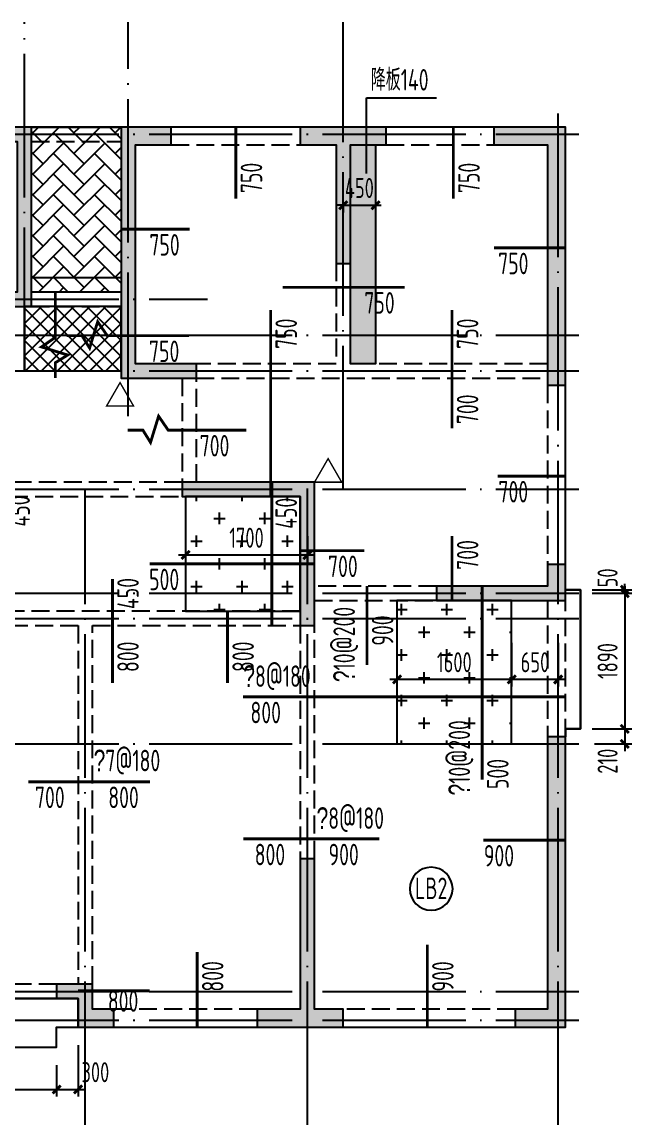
# Model space of a CAD drawing. Extents: x 154268 to 5133249, y -1832900 to 601179.
# Drawn here: x 306609 to 315120, y 551787 to 567163 of the extents above; entities that cross this region are included whole.
import ezdxf
from ezdxf.enums import TextEntityAlignment as Align

# ---------------------------------------------------------------- set-up
doc = ezdxf.new("R2010")
doc.units = 0
doc.header["$LTSCALE"] = 1000
doc.linetypes.add('DASH', pattern=[0.35, 0.25, -0.1])
doc.linetypes.add('DOTE', pattern=[2.42, 2, -0.2, 0.02, -0.2])
doc.layers.add('_TSZ_PLOT_MARK', color=1, linetype='Continuous', plot=False)
for name, color, linetype in [('A-ANNO-AXIS', 94, 'Continuous'), ('A-ANNO-DOTE', 15, 'DOTE'), ('DIM', 3, 'Continuous'), ('FLOOR_NUM', 7, 'Continuous'), ('HATCH', 254, 'Continuous'), ('S-BASE-SING-实线', 7, 'Continuous'), ('S-BEAM-实线', 4, 'Continuous'), ('S-FLOOR-UP-文字', 7, 'Continuous'), ('S-FLOOR-UP-标注', 3, 'Continuous'), ('S-FLOOR-UP-钢筋', 13, 'Continuous'), ('S-FLOOR-楼板', 52, 'Continuous'), ('S-WALL-砼墙', 60, 'Continuous'), ('WCOL', 7, 'Continuous'), ('卫生间边线', 2, 'Continuous')]:
    doc.layers.add(name, color=color, linetype=linetype)
doc.styles.add('TSSD_Dimension', font='tssdeng.shx', dxfattribs={"width": 0.7, "bigfont": 'Hztxt.shx'})
doc.styles.add('TSSD_Label', font='tssdeng.shx', dxfattribs={"width": 0.7, "bigfont": 'hztxt.shx'})
doc.styles.add('TSSD_Num', font='tssdeng.shx', dxfattribs={"width": 0.7, "bigfont": 'Hztxt.shx'})
doc.dimstyles.get("Standard").update_dxf_attribs({"dimtxt": 300, "dimasz": 100, "dimexe": 100, "dimexo": 250, "dimgap": 100, "dimtad": 1, "dimdec": 0, "dimzin": 0, "dimdsep": 46, "dimtxsty": 'TSSD_Dimension', "dimblk": 'ARCHTICK', "dimblk1": 'ARCHTICK', "dimblk2": 'ARCHTICK', "dimcen": 0, "dimdle": 100, "dimclrt": 7, "dimadec": 0, "dimazin": 0, "dimtfac": 1, "dimtdec": 0, "dimtix": 1, "dimtmove": 2, "dimatfit": 3, "dimfxl": 1, "dimtolj": 1, "dimtzin": 0, "dimarcsym": 0})
doc.dimstyles.new('TSSD_100_100$0', dxfattribs={"dimtxt": 280, "dimasz": 80, "dimexe": 100, "dimexo": 250, "dimgap": 100, "dimtad": 1, "dimdec": 0, "dimzin": 0, "dimdsep": 46, "dimtxsty": 'TSSD_Dimension', "dimblk": 'ARCHTICK', "dimcen": 0, "dimdle": 100, "dimclrd": 3, "dimclre": 3, "dimclrt": 7, "dimadec": 0, "dimazin": 0, "dimtfac": 1, "dimtdec": 0, "dimtix": 1, "dimtmove": 2, "dimatfit": 3, "dimldrblk": 'ARCHTICK', "dimfxl": 100, "dimtolj": 1, "dimtzin": 0, "dimarcsym": 0})
pattern_1 = [(0, (-4095395.14, 1870566.54), (317.5, 317.5), [158.75, -476.25]), (90, (-4095315.76, 1870487.16), (-317.5, 317.5), [158.75, -476.25])]

# ---------------------------------------------------------------- blocks, each defined once
blk = doc.blocks.new('T4zw1')
at = {"layer": 'A-ANNO-DOTE'}
for p, q in [((1593807, -2343687), (1593807, -2338823)), ((1595257, -2344316), (1595257, -2338823)), ((1598257, -2345337), (1598257, -2338823)), ((1601257, -2354199), (1601257, -2340013)), ((1554406, -2340387), (1601542, -2340387)), ((1554406, -2342687), (1596363, -2342687)), ((1554406, -2343187), (1601542, -2343187)), ((1554406, -2343687), (1601542, -2343687)), ((1554406, -2345337), (1601542, -2345337)), ((1594657, -2354199), (1594657, -2345337)), ((1597757, -2354199), (1597757, -2345337)), ((1554406, -2346787), (1601542, -2346787)), ((1554406, -2347137), (1601542, -2347137)), ((1554406, -2348887), (1601542, -2348887)), ((1554406, -2352337), (1601542, -2352337)), ((1554406, -2352737), (1601542, -2352737))]:
    blk.add_line(p, q, dxfattribs=at)
blk = doc.blocks.new('*D4844')
at = {"layer": 'Defpoints', "color": 0, "transparency": 16777216}
for p in [(43573, 1050), (43873, 1050), (43573, 150)]:
    blk.add_point(p, dxfattribs=at)
at = {"layer": 'S-FLOOR-UP-标注', "color": 3, "transparency": 16777216, "insert": (43790, 609), "char_height": 300, "attachment_point": 5, "rotation": 90, "style": 'TSSD_Dimension'}
blk.add_mtext('\\A1;900', dxfattribs=at)
blk = doc.blocks.new('_None')
blk = doc.blocks.new('*D4845')
at = {"layer": 'Defpoints', "color": 0, "transparency": 16777216}
for p in [(40361, 950), (40661, 950), (40361, 150)]:
    blk.add_point(p, dxfattribs=at)
at = {"layer": 'S-FLOOR-UP-标注', "color": 3, "transparency": 16777216, "insert": (40579, 609), "char_height": 300, "attachment_point": 5, "rotation": 90, "style": 'TSSD_Dimension'}
blk.add_mtext('\\A1;800', dxfattribs=at)
blk = doc.blocks.new('*D4896')
at = {"layer": 'Defpoints', "color": 0, "transparency": 16777216}
for p in [(44356, 2509), (45256, 2509), (44356, 2209)]:
    blk.add_point(p, dxfattribs=at)
at = {"layer": 'S-FLOOR-UP-标注', "color": 3, "transparency": 16777216, "insert": (44573, 2291), "char_height": 300, "attachment_point": 5, "style": 'TSSD_Dimension'}
blk.add_mtext('\\A1;900', dxfattribs=at)
blk = doc.blocks.new('*D4897')
at = {"layer": 'Defpoints', "color": 0, "transparency": 16777216}
for p in [(42006, 2526), (42906, 2526), (42906, 2226)]:
    blk.add_point(p, dxfattribs=at)
at = {"layer": 'S-FLOOR-UP-标注', "color": 3, "transparency": 16777216, "insert": (42406, 2308), "char_height": 300, "attachment_point": 5, "style": 'TSSD_Dimension'}
blk.add_mtext('\\A1;900', dxfattribs=at)
blk = doc.blocks.new('*D4898')
at = {"layer": 'Defpoints', "color": 0, "transparency": 16777216}
for p in [(41006, 2526), (41806, 2526), (41806, 2226)]:
    blk.add_point(p, dxfattribs=at)
at = {"layer": 'S-FLOOR-UP-标注', "color": 3, "transparency": 16777216, "insert": (41377, 2308), "char_height": 300, "attachment_point": 5, "style": 'TSSD_Dimension'}
blk.add_mtext('\\A1;800', dxfattribs=at)
blk = doc.blocks.new('*D4899')
at = {"layer": 'Defpoints', "color": 0, "transparency": 16777216}
for p in [(38006, 3322), (38706, 3322), (38006, 3022)]:
    blk.add_point(p, dxfattribs=at)
at = {"layer": 'S-FLOOR-UP-标注', "color": 3, "transparency": 16777216, "insert": (38305, 3105), "char_height": 300, "attachment_point": 5, "style": 'TSSD_Dimension'}
blk.add_mtext('\\A1;700', dxfattribs=at)
blk = doc.blocks.new('*D4900')
at = {"layer": 'Defpoints', "color": 0, "transparency": 16777216}
for p in [(38906, 3322), (39706, 3322), (38906, 3022)]:
    blk.add_point(p, dxfattribs=at)
at = {"layer": 'S-FLOOR-UP-标注', "color": 3, "transparency": 16777216, "insert": (39334, 3105), "char_height": 300, "attachment_point": 5, "style": 'TSSD_Dimension'}
blk.add_mtext('\\A1;800', dxfattribs=at)
blk = doc.blocks.new('*D4932')
at = {"layer": 'Defpoints', "color": 0, "transparency": 16777216}
for p in [(39179, 5500), (39179, 4700), (39479, 4700)]:
    blk.add_point(p, dxfattribs=at)
at = {"layer": 'S-FLOOR-UP-标注', "color": 3, "transparency": 16777216, "insert": (39397, 5065), "char_height": 300, "attachment_point": 5, "rotation": 90, "style": 'TSSD_Dimension'}
blk.add_mtext('\\A1;800', dxfattribs=at)
blk = doc.blocks.new('*D4933')
at = {"layer": 'Defpoints', "color": 0, "transparency": 16777216}
for p in [(43937, 12200), (43937, 11450), (44237, 11450)]:
    blk.add_point(p, dxfattribs=at)
at = {"layer": 'S-FLOOR-UP-标注', "color": 3, "transparency": 16777216, "insert": (44155, 11741), "char_height": 300, "attachment_point": 5, "rotation": 90, "style": 'TSSD_Dimension'}
blk.add_mtext('\\A1;750', dxfattribs=at)
blk = doc.blocks.new('*D4934')
at = {"layer": 'Defpoints', "color": 0, "transparency": 16777216}
for p in [(43918, 9900), (43918, 9150), (44218, 9150)]:
    blk.add_point(p, dxfattribs=at)
at = {"layer": 'S-FLOOR-UP-标注', "color": 3, "transparency": 16777216, "insert": (44135, 9569), "char_height": 300, "attachment_point": 5, "rotation": 90, "style": 'TSSD_Dimension'}
blk.add_mtext('\\A1;750', dxfattribs=at)
blk = doc.blocks.new('*D4935')
at = {"layer": 'Defpoints', "color": 0, "transparency": 16777216}
for p in [(43918, 8950), (43918, 8250), (44218, 8250)]:
    blk.add_point(p, dxfattribs=at)
at = {"layer": 'S-FLOOR-UP-标注', "color": 3, "transparency": 16777216, "insert": (44135, 8515), "char_height": 300, "attachment_point": 5, "rotation": 90, "style": 'TSSD_Dimension'}
blk.add_mtext('\\A1;700', dxfattribs=at)
blk = doc.blocks.new('*D4936')
at = {"layer": 'Defpoints', "color": 0, "transparency": 16777216}
for p in [(44556, 7583), (45256, 7583), (44556, 7283)]:
    blk.add_point(p, dxfattribs=at)
at = {"layer": 'S-FLOOR-UP-标注', "color": 3, "transparency": 16777216, "insert": (44773, 7366), "char_height": 300, "attachment_point": 5, "style": 'TSSD_Dimension'}
blk.add_mtext('\\A1;700', dxfattribs=at)
blk = doc.blocks.new('*D4937')
at = {"layer": 'Defpoints', "color": 0, "transparency": 16777216}
for p in [(44506, 10765), (45256, 10765), (44506, 10465)]:
    blk.add_point(p, dxfattribs=at)
at = {"layer": 'S-FLOOR-UP-标注', "color": 3, "transparency": 16777216, "insert": (44773, 10548), "char_height": 300, "attachment_point": 5, "style": 'TSSD_Dimension'}
blk.add_mtext('\\A1;750', dxfattribs=at)
blk = doc.blocks.new('*D4938')
at = {"layer": 'Defpoints', "color": 0, "transparency": 16777216}
for p in [(42506, 10216), (43256, 10216), (43256, 9916)]:
    blk.add_point(p, dxfattribs=at)
at = {"layer": 'S-FLOOR-UP-标注', "color": 3, "transparency": 16777216, "insert": (42906, 9999), "char_height": 300, "attachment_point": 5, "style": 'TSSD_Dimension'}
blk.add_mtext('\\A1;750', dxfattribs=at)
blk = doc.blocks.new('*D4939')
at = {"layer": 'Defpoints', "color": 0, "transparency": 16777216}
for p in [(40901, 12200), (40901, 11450), (41201, 11450)]:
    blk.add_point(p, dxfattribs=at)
at = {"layer": 'S-FLOOR-UP-标注', "color": 3, "transparency": 16777216, "insert": (41119, 11741), "char_height": 300, "attachment_point": 5, "rotation": 90, "style": 'TSSD_Dimension'}
blk.add_mtext('\\A1;750', dxfattribs=at)
blk = doc.blocks.new('*D4940')
at = {"layer": 'Defpoints', "color": 0, "transparency": 16777216}
for p in [(41386, 9900), (41386, 9150), (41686, 9150)]:
    blk.add_point(p, dxfattribs=at)
at = {"layer": 'S-FLOOR-UP-标注', "color": 3, "transparency": 16777216, "insert": (41604, 9569), "char_height": 300, "attachment_point": 5, "rotation": 90, "style": 'TSSD_Dimension'}
blk.add_mtext('\\A1;750', dxfattribs=at)
blk = doc.blocks.new('*D4941')
at = {"layer": 'Defpoints', "color": 0, "transparency": 16777216}
for p in [(41386, 7300), (41386, 6850), (41686, 6850)]:
    blk.add_point(p, dxfattribs=at)
at = {"layer": 'S-FLOOR-UP-标注', "color": 3, "transparency": 16777216, "insert": (41604, 7065), "char_height": 300, "attachment_point": 5, "rotation": 90, "style": 'TSSD_Dimension'}
blk.add_mtext('\\A1;450', dxfattribs=at)
blk = doc.blocks.new('*D4946')
at = {"layer": 'Defpoints', "color": 0, "transparency": 16777216}
for p in [(37659, 7300), (37659, 6850), (37959, 6850)]:
    blk.add_point(p, dxfattribs=at)
at = {"layer": 'S-FLOOR-UP-标注', "color": 3, "transparency": 16777216, "insert": (37877, 7097), "char_height": 300, "attachment_point": 5, "rotation": 90, "style": 'TSSD_Dimension'}
blk.add_mtext('\\A1;450', dxfattribs=at)
blk = doc.blocks.new('*D4948')
at = {"layer": 'Defpoints', "color": 0, "transparency": 16777216}
for p in [(40350, 8225), (41050, 8225), (41050, 7925)]:
    blk.add_point(p, dxfattribs=at)
at = {"layer": 'S-FLOOR-UP-标注', "color": 3, "transparency": 16777216, "insert": (40604, 8007), "char_height": 300, "attachment_point": 5, "style": 'TSSD_Dimension'}
blk.add_mtext('\\A1;700', dxfattribs=at)
blk = doc.blocks.new('*D4950')
at = {"layer": 'Defpoints', "color": 0, "transparency": 16777216}
for p in [(39506, 11026), (40256, 11026), (40256, 10726)]:
    blk.add_point(p, dxfattribs=at)
at = {"layer": 'S-FLOOR-UP-标注', "color": 3, "transparency": 16777216, "insert": (39906, 10808), "char_height": 300, "attachment_point": 5, "style": 'TSSD_Dimension'}
blk.add_mtext('\\A1;750', dxfattribs=at)
blk = doc.blocks.new('*D4954')
at = {"layer": 'Defpoints', "color": 0, "transparency": 16777216}
for p in [(41994, 6544), (42694, 6544), (42694, 6244)]:
    blk.add_point(p, dxfattribs=at)
at = {"layer": 'S-FLOOR-UP-标注', "color": 3, "transparency": 16777216, "insert": (42395, 6326), "char_height": 300, "attachment_point": 5, "style": 'TSSD_Dimension'}
blk.add_mtext('\\A1;700', dxfattribs=at)
blk = doc.blocks.new('*D4956')
at = {"layer": 'Defpoints', "color": 0, "transparency": 16777216}
for p in [(39500, 9542), (40250, 9542), (40250, 9242)]:
    blk.add_point(p, dxfattribs=at)
at = {"layer": 'S-FLOOR-UP-标注', "color": 3, "transparency": 16777216, "insert": (39901, 9324), "char_height": 300, "attachment_point": 5, "style": 'TSSD_Dimension'}
blk.add_mtext('\\A1;750', dxfattribs=at)
blk = doc.blocks.new('ts_boardnum_c600x300')
at = {"color": 0, "linetype": 'ByBlock', "lineweight": -2}
blk.add_circle((0, 0), 300, dxfattribs=at)
at = {"color": 0, "linetype": 'ByBlock', "lineweight": -2, "style": 'TSSD_Num', "width": 0.7}
blk.add_attdef('A', text='', height=300, dxfattribs=at).set_placement((0, 0), align=Align.MIDDLE_CENTER)
blk = doc.blocks.new('*D4964')
at = {"layer": 'Defpoints', "color": 0, "transparency": 16777216}
for p in [(38900, 484), (39700, 484), (38900, 184)]:
    blk.add_point(p, dxfattribs=at)
at = {"layer": 'S-FLOOR-UP-标注', "color": 3, "transparency": 16777216, "insert": (39328, 266), "char_height": 300, "attachment_point": 5, "style": 'TSSD_Dimension'}
blk.add_mtext('\\A1;800', dxfattribs=at)
blk = doc.blocks.new('*D4967')
at = {"layer": 'Defpoints', "color": 0, "transparency": 16777216}
for p in [(43918, 6750), (44218, 6750), (43918, 6050)]:
    blk.add_point(p, dxfattribs=at)
at = {"layer": 'S-FLOOR-UP-标注', "color": 3, "transparency": 16777216, "insert": (44136, 6485), "char_height": 300, "attachment_point": 5, "rotation": 90, "style": 'TSSD_Dimension'}
blk.add_mtext('\\A1;700', dxfattribs=at)
blk = doc.blocks.new('*D4968')
at = {"layer": 'Defpoints', "color": 0, "transparency": 16777216}
for p in [(44339, 3850), (44639, 3850), (44339, 3350)]:
    blk.add_point(p, dxfattribs=at)
at = {"layer": 'S-FLOOR-UP-标注', "color": 3, "transparency": 16777216, "insert": (44557, 3431), "char_height": 300, "attachment_point": 5, "rotation": 90, "style": 'TSSD_Dimension'}
blk.add_mtext('\\A1;500', dxfattribs=at)
blk = doc.blocks.new('*D4969')
at = {"layer": 'Defpoints', "color": 0, "transparency": 16777216}
for p in [(42731, 5850), (43031, 5850), (42731, 4950)]:
    blk.add_point(p, dxfattribs=at)
at = {"layer": 'S-FLOOR-UP-标注', "color": 3, "transparency": 16777216, "insert": (42949, 5431), "char_height": 300, "attachment_point": 5, "rotation": 90, "style": 'TSSD_Dimension'}
blk.add_mtext('\\A1;900', dxfattribs=at)
blk = doc.blocks.new('*D4970')
at = {"layer": 'Defpoints', "color": 0, "transparency": 16777216}
for p in [(41000, 4506), (41800, 4506), (41000, 4206)]:
    blk.add_point(p, dxfattribs=at)
at = {"layer": 'S-FLOOR-UP-标注', "color": 3, "transparency": 16777216, "insert": (41318, 4288), "char_height": 300, "attachment_point": 5, "style": 'TSSD_Dimension'}
blk.add_mtext('\\A1;800', dxfattribs=at)
blk = doc.blocks.new('*D4971')
at = {"layer": 'Defpoints', "color": 0, "transparency": 16777216}
for p in [(39700, 6360), (40200, 6360), (40200, 6060)]:
    blk.add_point(p, dxfattribs=at)
at = {"layer": 'S-FLOOR-UP-标注', "color": 3, "transparency": 16777216, "insert": (39901, 6143), "char_height": 300, "attachment_point": 5, "style": 'TSSD_Dimension'}
blk.add_mtext('\\A1;500', dxfattribs=at)
blk = doc.blocks.new('*D4973')
at = {"layer": 'Defpoints', "color": 0, "transparency": 16777216}
for p in [(39179, 6150), (39179, 5700), (39479, 5700)]:
    blk.add_point(p, dxfattribs=at)
at = {"layer": 'S-FLOOR-UP-标注', "color": 3, "transparency": 16777216, "insert": (39397, 5947), "char_height": 300, "attachment_point": 5, "rotation": 90, "style": 'TSSD_Dimension'}
blk.add_mtext('\\A1;450', dxfattribs=at)
blk = doc.blocks.new('*D4922')
at = {"layer": 'Defpoints', "color": 0, "transparency": 16777216}
for p in [(40785, 5500), (40785, 4700), (41085, 4700)]:
    blk.add_point(p, dxfattribs=at)
at = {"layer": 'S-FLOOR-UP-标注', "color": 3, "transparency": 16777216, "insert": (41003, 5065), "char_height": 300, "attachment_point": 5, "rotation": 90, "style": 'TSSD_Dimension'}
blk.add_mtext('\\A1;800', dxfattribs=at)
blk = doc.blocks.new('T4sbzpm1')
at = {"layer": 'S-BEAM-实线', "linetype": 'DASH'}
for p, q in [((39400, 12550), (38150, 12550)), ((41900, 12550), (40100, 12550)), ((44600, 12550), (43100, 12550)), ((38150, 12350), (39400, 12350)), ((40100, 12300), (41900, 12300)), ((43100, 12300), (44600, 12300)), ((42400, 10650), (42400, 9250)), ((42600, 9250), (42600, 10650)), ((39400, 10250), (38150, 10250)), ((38150, 10050), (39400, 10050)), ((42400, 9250), (40350, 9250)), ((45350, 9250), (42600, 9250)), ((40250, 9050), (40250, 7600)), ((40450, 7600), (40450, 9050)), ((40450, 9050), (45350, 9050)), ((45350, 8950), (45350, 6450)), ((45600, 6450), (45600, 8950)), ((40250, 7600), (36800, 7600)), ((36800, 7400), (40250, 7400)), ((43800, 6150), (42100, 6150)), ((42100, 5950), (43800, 5950)), ((45350, 5950), (45350, 4050)), ((45600, 4050), (45600, 5950)), ((41900, 5800), (36800, 5800)), ((36800, 5600), (38800, 5600)), ((38800, 5600), (38800, 600)), ((39000, 5600), (41900, 5600)), ((39000, 600), (39000, 5600)), ((41900, 5600), (41900, 2350)), ((42100, 2350), (42100, 5600)), ((38500, 600), (36700, 600)), ((36700, 400), (38500, 400)), ((41300, 250), (39300, 250)), ((44900, 250), (42500, 250)), ((39300, 0), (41300, 0)), ((42500, 0), (44900, 0))]:
    blk.add_line(p, q, dxfattribs=at)
at = {"layer": 'S-WALL-砼墙'}
for points in [[(38150, 12550), (37350, 12550), (37350, 12350), (37950, 12350), (37950, 10250), (37550, 10250), (37550, 10050), (38150, 10050)], [(40100, 12300), (40100, 12550), (39400, 12550), (39400, 9050), (40450, 9050), (40450, 9250), (39600, 9250), (39600, 12300)], [(43100, 12300), (43100, 12550), (41900, 12550), (41900, 12300), (42400, 12300), (42400, 10650), (42600, 10650), (42600, 12300)], [(45600, 12550), (44600, 12550), (44600, 12300), (45350, 12300), (45350, 8950), (45600, 8950)], [(42100, 7600), (40250, 7600), (40250, 7400), (41900, 7400), (41900, 5600), (42100, 5600)], [(45600, 6450), (45350, 6450), (45350, 6150), (43800, 6150), (43800, 5950), (45600, 5950)], [(45600, 4050), (45350, 4050), (45350, 250), (44900, 250), (44900, 0), (45600, 0)], [(42100, 2350), (41900, 2350), (41900, 250), (41300, 250), (41300, 0), (42500, 0), (42500, 250), (42100, 250)], [(39300, 0), (39300, 250), (39000, 250), (39000, 600), (38500, 600), (38500, 400), (38800, 400), (38800, 0)]]:
    blk.add_lwpolyline(points, close=True, dxfattribs=at)
blk = doc.blocks.new('T4bzdk1')
at = {"layer": 'S-FLOOR-楼板'}
h = blk.add_hatch(dxfattribs=at)
h.set_pattern_fill('AR-HBONE', color=253, scale=2)
h.set_pattern_definition([(45, (-3277872.9, 1944985.86), (3e-14, 287.368196), [609.6, -203.2]), (135, (-3277729.22, 1945129.54), (3e-14, 287.368196), [609.6, -203.2])])
h.paths.add_polyline_path([(38050, 12450), (39300, 12450), (39300, 10150), (38050, 10150)])
h = blk.add_hatch(dxfattribs=at)
h.set_pattern_fill('ANSI37', color=256, scale=50, style=0)
h.set_pattern_definition([(45, (-532680.68, 1976783.45), (-112.253202, 112.253202), []), (135, (-532680.68, 1976783.45), (-112.253202, -112.253202), [])])
h.paths.add_polyline_path([(39300, 9950), (37950, 9950), (37950, 9050), (39300, 9050)])
for points in [[(38050, 12450), (39300, 12450), (39300, 10150), (38050, 10150)], [(39300, 9950), (37950, 9950), (37950, 9050), (39300, 9050)]]:
    blk.add_lwpolyline(points, close=True, dxfattribs=at)
blk = doc.blocks.new('_ArchTick')
at = {"color": 0, "linetype": 'ByBlock', "const_width": 0.5}
blk.add_lwpolyline([(-0.71, -0.71), (0.71, 0.71)], dxfattribs=at)
blk = doc.blocks.new('*D378')
at = {"layer": 'Defpoints', "color": 0, "transparency": 16777216}
for p in [(44750, -6841), (45400, -6841), (44750, -7601)]:
    blk.add_point(p, dxfattribs=at)
at = {"layer": 'DIM', "color": 3, "lineweight": -2, "transparency": 16777216}
for p, q in [((44750, -7091), (44750, -7701)), ((45400, -7091), (45400, -7701)), ((45500, -7601), (44650, -7601))]:
    blk.add_line(p, q, dxfattribs=at)
at = {"layer": 'DIM', "color": 3, "lineweight": -2, "transparency": 16777216, "xscale": 80, "yscale": 80, "zscale": 80, "rotation": 180}
blk.add_blockref('_ArchTick', (44750, -7601), dxfattribs=at)
at = {"layer": 'DIM', "color": 3, "lineweight": -2, "transparency": 16777216, "xscale": 80, "yscale": 80, "zscale": 80}
blk.add_blockref('_ArchTick', (45400, -7601), dxfattribs=at)
at = {"layer": 'DIM', "color": 7, "transparency": 16777216, "insert": (45075, -7361), "char_height": 280, "attachment_point": 5, "style": 'TSSD_Dimension'}
blk.add_mtext('\\A1;650', dxfattribs=at)
blk = doc.blocks.new('*D379')
at = {"layer": 'Defpoints', "color": 0, "transparency": 16777216}
for p in [(43150, -6841), (44750, -6841), (43150, -7601)]:
    blk.add_point(p, dxfattribs=at)
at = {"layer": 'DIM', "color": 3, "lineweight": -2, "transparency": 16777216}
for p, q in [((43150, -7091), (43150, -7701)), ((44750, -7091), (44750, -7701)), ((44850, -7601), (43050, -7601))]:
    blk.add_line(p, q, dxfattribs=at)
at = {"layer": 'DIM', "color": 3, "lineweight": -2, "transparency": 16777216, "xscale": 80, "yscale": 80, "zscale": 80, "rotation": 180}
blk.add_blockref('_ArchTick', (43150, -7601), dxfattribs=at)
at = {"layer": 'DIM', "color": 3, "lineweight": -2, "transparency": 16777216, "xscale": 80, "yscale": 80, "zscale": 80}
blk.add_blockref('_ArchTick', (44750, -7601), dxfattribs=at)
at = {"layer": 'DIM', "color": 7, "transparency": 16777216, "insert": (43950, -7361), "char_height": 280, "attachment_point": 5, "style": 'TSSD_Dimension'}
blk.add_mtext('\\A1;1600', dxfattribs=at)
blk = doc.blocks.new('*D380')
at = {"layer": 'Defpoints', "color": 0, "transparency": 16777216}
for p in [(40200, -5013), (41900, -5354), (41900, -5866)]:
    blk.add_point(p, dxfattribs=at)
at = {"layer": 'DIM', "color": 3, "lineweight": -2, "transparency": 16777216}
for p, q in [((40200, -5263), (40200, -5966)), ((41900, -5604), (41900, -5966)), ((40100, -5866), (42000, -5866))]:
    blk.add_line(p, q, dxfattribs=at)
at = {"layer": 'DIM', "color": 3, "lineweight": -2, "transparency": 16777216, "xscale": 80, "yscale": 80, "zscale": 80, "rotation": 180}
blk.add_blockref('_ArchTick', (40200, -5866), dxfattribs=at)
at = {"layer": 'DIM', "color": 3, "lineweight": -2, "transparency": 16777216, "xscale": 80, "yscale": 80, "zscale": 80}
blk.add_blockref('_ArchTick', (41900, -5866), dxfattribs=at)
at = {"layer": 'DIM', "color": 7, "transparency": 16777216, "insert": (41050, -5626), "char_height": 280, "attachment_point": 5, "style": 'TSSD_Dimension'}
blk.add_mtext('\\A1;1700', dxfattribs=at)
blk = doc.blocks.new('*D4728')
at = {"layer": 'Defpoints', "color": 0, "transparency": 16777216}
for p in [(36200, -280), (38500, -280), (38500, -867)]:
    blk.add_point(p, dxfattribs=at)
at = {"layer": 'DIM', "color": 3, "lineweight": -2, "transparency": 16777216}
for p, q in [((36200, -530), (36200, -967)), ((38500, -530), (38500, -967)), ((36100, -867), (38600, -867))]:
    blk.add_line(p, q, dxfattribs=at)
at = {"layer": 'DIM', "color": 3, "lineweight": -2, "transparency": 16777216, "xscale": 80, "yscale": 80, "zscale": 80, "rotation": 180}
blk.add_blockref('_ArchTick', (36200, -867), dxfattribs=at)
at = {"layer": 'DIM', "color": 3, "lineweight": -2, "transparency": 16777216, "xscale": 80, "yscale": 80, "zscale": 80}
blk.add_blockref('_ArchTick', (38500, -867), dxfattribs=at)
at = {"layer": 'DIM', "color": 7, "transparency": 16777216, "insert": (37350, -627), "char_height": 280, "attachment_point": 5, "style": 'TSSD_Dimension'}
blk.add_mtext('\\A1;2300', dxfattribs=at)
blk = doc.blocks.new('*D4729')
at = {"layer": 'Defpoints', "color": 0, "transparency": 16777216}
for p in [(38800, 0), (38500, -280), (38800, -867)]:
    blk.add_point(p, dxfattribs=at)
at = {"layer": 'DIM', "color": 3, "lineweight": -2, "transparency": 16777216}
for p, q in [((38800, -250), (38800, -967)), ((38500, -530), (38500, -967)), ((38400, -867), (38900, -867))]:
    blk.add_line(p, q, dxfattribs=at)
at = {"layer": 'DIM', "color": 3, "lineweight": -2, "transparency": 16777216, "xscale": 80, "yscale": 80, "zscale": 80, "rotation": 180}
blk.add_blockref('_ArchTick', (38500, -867), dxfattribs=at)
at = {"layer": 'DIM', "color": 3, "lineweight": -2, "transparency": 16777216, "xscale": 80, "yscale": 80, "zscale": 80}
blk.add_blockref('_ArchTick', (38800, -867), dxfattribs=at)
at = {"layer": 'DIM', "color": 7, "transparency": 16777216, "insert": (39041, -627), "char_height": 280, "attachment_point": 5, "style": 'TSSD_Dimension'}
blk.add_mtext('\\A1;300', dxfattribs=at)
blk = doc.blocks.new('*D4730')
at = {"layer": 'Defpoints', "color": 0, "transparency": 16777216}
for p in [(45723, 6100), (45723, 6050), (46429, 6050)]:
    blk.add_point(p, dxfattribs=at)
at = {"layer": 'DIM', "color": 3, "lineweight": -2, "transparency": 16777216}
for p, q in [((46429, 6100), (46429, 6180)), ((45973, 6100), (46529, 6100)), ((45973, 6050), (46529, 6050)), ((46429, 6100), (46429, 6050)), ((46429, 6050), (46429, 5970))]:
    blk.add_line(p, q, dxfattribs=at)
at = {"layer": 'DIM', "color": 3, "lineweight": -2, "transparency": 16777216, "xscale": 80, "yscale": 80, "zscale": 80}
for p, rotation in [((46429, 6100), 270), ((46429, 6050), 90)]:
    blk.add_blockref('_ArchTick', p, dxfattribs=dict(at, rotation=rotation))
at = {"layer": 'DIM', "color": 7, "transparency": 16777216, "insert": (46189, 6265), "char_height": 280, "attachment_point": 5, "rotation": 90, "style": 'TSSD_Dimension'}
blk.add_mtext('\\A1;50', dxfattribs=at)
blk = doc.blocks.new('*D4731')
at = {"layer": 'Defpoints', "color": 0, "transparency": 16777216}
for p in [(45723, 6050), (45723, 4160), (46429, 4160)]:
    blk.add_point(p, dxfattribs=at)
at = {"layer": 'DIM', "color": 3, "lineweight": -2, "transparency": 16777216}
for p, q in [((45973, 6050), (46529, 6050)), ((46429, 6150), (46429, 4060)), ((45973, 4160), (46529, 4160))]:
    blk.add_line(p, q, dxfattribs=at)
at = {"layer": 'DIM', "color": 3, "lineweight": -2, "transparency": 16777216, "xscale": 80, "yscale": 80, "zscale": 80}
for p, rotation in [((46429, 6050), 90), ((46429, 4160), 270)]:
    blk.add_blockref('_ArchTick', p, dxfattribs=dict(at, rotation=rotation))
at = {"layer": 'DIM', "color": 7, "transparency": 16777216, "insert": (46189, 5105), "char_height": 280, "attachment_point": 5, "rotation": 90, "style": 'TSSD_Dimension'}
blk.add_mtext('\\A1;1890', dxfattribs=at)
blk = doc.blocks.new('*D4732')
at = {"layer": 'Defpoints', "color": 0, "transparency": 16777216}
for p in [(45723, 4160), (45756, 3950), (46429, 3950)]:
    blk.add_point(p, dxfattribs=at)
at = {"layer": 'DIM', "color": 3, "lineweight": -2, "transparency": 16777216}
for p, q in [((45973, 4160), (46529, 4160)), ((46429, 4260), (46429, 3850)), ((46006, 3950), (46529, 3950))]:
    blk.add_line(p, q, dxfattribs=at)
at = {"layer": 'DIM', "color": 3, "lineweight": -2, "transparency": 16777216, "xscale": 80, "yscale": 80, "zscale": 80}
for p, rotation in [((46429, 4160), 90), ((46429, 3950), 270)]:
    blk.add_blockref('_ArchTick', p, dxfattribs=dict(at, rotation=rotation))
at = {"layer": 'DIM', "color": 7, "transparency": 16777216, "insert": (46189, 3709), "char_height": 280, "attachment_point": 5, "rotation": 90, "style": 'TSSD_Dimension'}
blk.add_mtext('\\A1;210', dxfattribs=at)
blk = doc.blocks.new('*D7030')
at = {"layer": 'Defpoints', "color": 0, "transparency": 16777216}
for p in [(311091, 564902), (311541, 564902), (311541, 564610)]:
    blk.add_point(p, dxfattribs=at)
at = {"layer": 'DIM', "color": 3, "lineweight": -2, "transparency": 16777216}
for p, q in [((311091, 564610), (311011, 564610)), ((311091, 564652), (311091, 564510)), ((311091, 564610), (311541, 564610)), ((311541, 564652), (311541, 564510)), ((311541, 564610), (311621, 564610))]:
    blk.add_line(p, q, dxfattribs=at)
at = {"layer": 'DIM', "color": 3, "lineweight": -2, "transparency": 16777216, "xscale": 80, "yscale": 80, "zscale": 80}
blk.add_blockref('_ArchTick', (311091, 564610), dxfattribs=at)
at = {"layer": 'DIM', "color": 3, "lineweight": -2, "transparency": 16777216, "xscale": 80, "yscale": 80, "zscale": 80, "rotation": 180}
blk.add_blockref('_ArchTick', (311541, 564610), dxfattribs=at)
at = {"layer": 'DIM', "color": 7, "transparency": 16777216, "insert": (311316, 564850), "char_height": 280, "attachment_point": 5, "style": 'TSSD_Dimension'}
blk.add_mtext('\\A1;450', dxfattribs=at)
blk = doc.blocks.new('T4sbzbj')
at = {"layer": 'S-FLOOR-UP-钢筋', "color": 1, "const_width": 40}
for points in [[(40900.8, 11450.1), (40900.8, 12450)], [(43937, 11450.1), (43937, 12450)], [(40255.6, 11025.6), (39300, 11025.6)], [(44505.8, 10765.4), (45505.7, 10765.4)], [(38383, 10150), (38383, 9518.6), (38189.3, 9384.7), (38554.6, 9271.9), (38383, 9165.1), (38383, 8953.9)], [(43255.6, 10216.4), (41555.8, 10216.4)], [(41386.5, 7300), (41386.5, 9899.9)], [(43917.6, 8250.1), (43917.6, 9899.9)], [(40249.9, 9541.5), (39107.3, 9541.5), (38973.3, 9735.2), (38860.6, 9369.9), (38753.8, 9541.5), (38542.5, 9541.5)], [(41049.9, 8225), (39957.3, 8225), (39823.4, 8418.7), (39710.6, 8053.4), (39603.8, 8225), (39392.6, 8225)], [(44555.8, 7583.4), (45505.7, 7583.4)], [(41403.5, 7500), (41403.5, 5500)], [(43918, 6749.9), (43918, 5850)], [(42694.2, 6543.6), (41800, 6543.6)], [(42000, 6360.4), (39700, 6360.4)], [(39179.1, 4700.1), (39179.1, 6149.9)], [(42731, 6050), (42731, 4950.1)], [(44338.8, 6050), (44338.8, 3350.1)], [(40784.9, 4700.1), (40784.9, 5700)], [(41000.1, 4505.8), (45500, 4505.8)], [(38005.8, 3322.4), (39705.6, 3322.4)], [(42905.6, 2526.2), (41005.8, 2526.2)], [(44355.8, 2509.3), (45505.7, 2509.3)], [(40360.8, 949.9), (40360.8, -100)], [(43572.6, 1049.9), (43572.6, -100)], [(38700, 408.2), (39699.9, 408.2)]]:
    blk.add_lwpolyline(points, dxfattribs=at)
at = {"layer": 'S-WALL-砼墙', "linetype": 'Continuous', "const_width": 20}
for points in [[(39285.7, 8887), (39096.8, 8559.9), (39474.6, 8559.9)], [(42188.9, 7827.2), (42000, 7500), (42377.8, 7500)]]:
    blk.add_lwpolyline(points, close=True, dxfattribs=at)
at = {"layer": 'S-FLOOR-UP-文字', "color": 1}
ref = blk.add_blockref('ts_boardnum_c600x300', (43627, 1830.5), dxfattribs=dict(at, xscale=-1))
ref.add_attrib('LB2', 'LB2', dxfattribs={"layer": 'FLOOR_NUM', "height": 300, "style": 'TSSD_Num', "width": 0.7}).set_placement((43627, 1836.5), align=Align.MIDDLE_CENTER)
at = {"layer": 'S-FLOOR-UP-文字', "color": 7, "style": 'TSSD_Label', "width": 0.7}
for p in [(42652.7, 4711.3), (44260.5, 3130.8)]:
    blk.add_text('\ue53a10@200', height=300, rotation=90, dxfattribs=at).set_placement(p, align=Align.BOTTOM_LEFT)
for s, p in [('\ue53a8@180', (41005, 4554.8)), ('\ue53a7@180', (38916.7, 3378.3)), ('\ue53a8@180', (42027.7, 2575.2))]:
    blk.add_text(s, height=300, dxfattribs=at).set_placement(p, align=Align.BOTTOM_LEFT)
at = {"layer": 'S-FLOOR-UP-标注'}
for base, p1, p2, angle, picture, middle in [((41200.8, 11450.1), (40900.8, 12200), (40900.8, 11450.1), 90, '*D4939', (41118.6, 11740.6)), ((44237, 11450.1), (43937, 12200), (43937, 11450.1), 90, '*D4933', (44154.8, 11740.6)), ((40255.6, 10725.6), (39505.7, 11025.6), (40255.6, 11025.6), 180, '*D4950', (39906.3, 10807.8)), ((43255.6, 9916.4), (42505.7, 10216.4), (43255.6, 10216.4), 180, '*D4938', (42906.3, 9998.5)), ((41686.5, 9150), (41386.5, 9899.9), (41386.5, 9150), 90, '*D4940', (41604.3, 9569.2)), ((44217.6, 9150), (43917.6, 9899.9), (43917.6, 9150), 90, '*D4934', (44135.4, 9569.2)), ((40249.9, 9241.5), (39500, 9541.5), (40249.9, 9541.5), 180, '*D4956', (39900.6, 9323.7)), ((44217.6, 8250.1), (43917.6, 8950), (43917.6, 8250.1), 90, '*D4935', (44135.4, 8515.5)), ((41049.9, 7925), (40350, 8225), (41049.9, 8225), 180, '*D4948', (40604, 8007.2)), ((37958.7, 6850.1), (37658.7, 7300), (37658.7, 6850.1), 90, '*D4946', (37876.6, 7097)), ((41686.5, 6850.1), (41386.5, 7300), (41386.5, 6850.1), 90, '*D4941', (41604.3, 7065.2)), ((44218, 6749.9), (43918, 6050), (43918, 6749.9), 270, '*D4967', (44135.9, 6484.5)), ((42694.2, 6243.6), (41994.3, 6543.6), (42694.2, 6543.6), 180, '*D4954', (42394.9, 6325.8)), ((40200, 6060.4), (39700, 6360.4), (40200, 6360.4), 180, '*D4971', (39900.7, 6142.6)), ((39479.1, 5700), (39179.1, 6149.9), (39179.1, 5700), 90, '*D4973', (39397, 5946.9)), ((43031, 5850), (42731, 4950.1), (42731, 5850), 270, '*D4969', (42948.8, 5430.8)), ((39479.1, 4700.1), (39179.1, 5500), (39179.1, 4700.1), 90, '*D4932', (39397, 5065.5)), ((41084.9, 4700.1), (40784.9, 5500), (40784.9, 4700.1), 90, '*D4922', (41002.8, 5065.5)), ((44638.8, 3850), (44338.8, 3350.1), (44338.8, 3850), 270, '*D4968', (44556.6, 3430.8)), ((41805.7, 2226.2), (41005.8, 2526.2), (41805.7, 2526.2), 180, '*D4898', (41377.4, 2308.4)), ((42905.6, 2226.2), (42005.7, 2526.2), (42905.6, 2526.2), 180, '*D4897', (42406.3, 2308.4)), ((40660.8, 949.9), (40360.8, 150), (40360.8, 949.9), 270, '*D4845', (40578.6, 609.4)), ((43872.6, 1049.9), (43572.6, 150), (43572.6, 1049.9), 270, '*D4844', (43790.4, 609.4))]:
    dim = blk.add_linear_dim(base=base, p1=p1, p2=p2, angle=angle, dimstyle='Standard', override={"dimexe": 150, "dimexo": 120, "dimgap": 60, "dimblk1": 'None', "dimblk2": 'None', "dimsah": 1, "dimse1": 1, "dimse2": 1, "dimsd1": 1, "dimsd2": 1, "dimclrd": 256, "dimclre": 256, "dimclrt": 3}, dxfattribs=at)
    dim.commit()
    dim.dimension.update_dxf_attribs({"geometry": picture, "text_midpoint": middle, "dimtype": 128})
for base, p1, p2, picture, middle in [((44505.8, 10465.4), (45255.7, 10765.4), (44505.8, 10765.4), '*D4937', (44773.2, 10547.6)), ((44555.8, 7283.4), (45255.7, 7583.4), (44555.8, 7583.4), '*D4936', (44773.2, 7365.5)), ((41000.1, 4205.8), (41800, 4505.8), (41000.1, 4505.8), '*D4970', (41317.5, 4287.9)), ((38005.8, 3022.4), (38705.7, 3322.4), (38005.8, 3322.4), '*D4899', (38305.1, 3104.6)), ((38905.7, 3022.4), (39705.6, 3322.4), (38905.7, 3322.4), '*D4900', (39334, 3104.6)), ((44355.8, 2209.3), (45255.7, 2509.3), (44355.8, 2509.3), '*D4896', (44573.2, 2291.4)), ((38900, 184.2), (39699.9, 484.2), (38900, 484.2), '*D4964', (39328.3, 266.3))]:
    dim = blk.add_linear_dim(base=base, p1=p1, p2=p2, dimstyle='Standard', override={"dimexe": 150, "dimexo": 120, "dimgap": 60, "dimblk1": 'None', "dimblk2": 'None', "dimsah": 1, "dimse1": 1, "dimse2": 1, "dimsd1": 1, "dimsd2": 1, "dimclrd": 256, "dimclre": 256, "dimclrt": 3}, dxfattribs=at)
    dim.commit()
    dim.dimension.update_dxf_attribs({"geometry": picture, "text_midpoint": middle, "dimtype": 128})
blk = doc.blocks.new('2t4wsj1')
at = {"layer": '卫生间边线'}
h = blk.add_hatch(dxfattribs=at)
h.set_pattern_fill('CROSS', color=253, scale=50)
h.set_pattern_definition(pattern_1)
h.paths.add_polyline_path([(41800, -5050), (40200, -5050), (40200, -6650), (41800, -6650)])
h = blk.add_hatch(dxfattribs=at)
h.set_pattern_fill('CROSS', color=253, scale=50)
h.set_pattern_definition(pattern_1)
h.paths.add_polyline_path([(44750, -6500), (43150, -6500), (43150, -8500), (44750, -8500)])
for points in [[(41800, -5050), (40200, -5050), (40200, -6650), (41800, -6650)], [(44750, -6500), (43150, -6500), (43150, -8500), (44750, -8500)]]:
    blk.add_lwpolyline(points, close=True, dxfattribs=at)
at = {"layer": 'DIM'}
for base, p1, p2, picture, middle in [((41900, -5865.8), (40200, -5013.1), (41900, -5354.1), '*D380', (41050, -5625.8)), ((43150, -7600.5), (44750, -6840.8), (43150, -6840.8), '*D379', (43950, -7360.5)), ((44750, -7600.5), (45400, -6840.8), (44750, -6840.8), '*D378', (45075, -7360.5))]:
    dim = blk.add_linear_dim(base=base, p1=p1, p2=p2, dimstyle='TSSD_100_100$0', dxfattribs=at)
    dim.commit()
    dim.dimension.update_dxf_attribs({"geometry": picture, "text_midpoint": middle})
blk = doc.blocks.new('2T4bx')
at = {"color": 1}
for points in [[(25500, 0), (31800, 0), (31800, 400), (34500, 400), (34500, 5600), (36100, 5600), (36100, 400), (38800, 400), (38800, 0), (45600, 0), (45600, 4160), (45810, 4160), (45810, 6100), (45600, 6100), (45600, 12550), (28500, 12550)], [(45600, 5950), (45600, 5950), (45600, 6100), (45810, 6100), (45810, 4160), (45600, 4160), (45600, 4050), (45600, 4050)]]:
    blk.add_lwpolyline(points, dxfattribs=at)
at = {"color": 2}
for points in [[(39400, 10450), (38150, 10450), (38150, 12550), (39400, 12550)], [(36100, 400), (36100, -280), (38500, -280), (38500, 0), (38800, 0), (38800, 400)], [(36100, 400), (36100, -280), (38500, -280), (38500, 0), (38800, 0), (38800, 400)]]:
    blk.add_lwpolyline(points, close=True, dxfattribs=at)
blk.add_lwpolyline([(31300, -280), (38500, -280), (38500, 0), (38800, 0), (38800, 400), (31800, 400), (31800, 0), (31300, 0), (31300, -280), (31300, -280), (31300, -280)], dxfattribs=at)
at = {"layer": 'DIM'}
for base, p1, p2, picture, middle in [((46429, 6050), (45722.7, 6100), (45722.7, 6050), '*D4730', (46189, 6265.5)), ((46429, 3950), (45722.7, 4160), (45755.9, 3950), '*D4732', (46189, 3709.1))]:
    dim = blk.add_linear_dim(base=base, p1=p1, p2=p2, angle=90, dimstyle='TSSD_100_100$0', dxfattribs=at)
    dim.commit()
    dim.dimension.update_dxf_attribs({"geometry": picture, "text_midpoint": middle, "dimtype": 128})
dim = blk.add_linear_dim(base=(46429, 4160), p1=(45722.7, 6050), p2=(45722.7, 4160), angle=90, dimstyle='TSSD_100_100$0', dxfattribs=at)
dim.commit()
dim.dimension.update_dxf_attribs({"geometry": '*D4731', "text_midpoint": (46189, 5105)})
dim = blk.add_linear_dim(base=(38800, -866.6), p1=(38500, -280), p2=(38800, 0), dimstyle='TSSD_100_100$0', dxfattribs=at)
dim.commit()
dim.dimension.update_dxf_attribs({"geometry": '*D4729', "text_midpoint": (39040.9, -626.6), "dimtype": 128})
dim = blk.add_linear_dim(base=(38500, -866.6), p1=(36200, -280), p2=(38500, -280), dimstyle='TSSD_100_100$0', dxfattribs=at)
dim.commit()
dim.dimension.update_dxf_attribs({"geometry": '*D4728', "text_midpoint": (37350, -626.6)})

msp = doc.modelspace()

# ---------------------------------------------------------------- hatches: boundary and pattern name
at = {"layer": '_TSZ_PLOT_MARK'}
h = msp.add_hatch(dxfattribs=at)
h.set_pattern_fill('DOTS', color=3, scale=50)
h.set_pattern_definition([(0, (-4981840.45, 2487472.03), (39.6875, 79.375), [0, -79.375])])
h.paths.add_polyline_path([(271240.8, 565449.3), (271590.8, 565449.3), (271590.8, 562399.3), (271240.8, 562399.3)])
h.paths.add_polyline_path([(311190.8, 565449.3), (311540.8, 565449.3), (311540.8, 562399.3), (311190.8, 562399.3)])
at = {"layer": 'HATCH'}
h = msp.add_hatch(dxfattribs=at)
h.set_pattern_fill('ARMORED', color=256, scale=30, style=0)
h.set_pattern_definition([(50, (-2974177.58, 2494596.48), (215.178055, -18.8256405), [22.5, -247.5]), (355, (-2974177.58, 2494596.48), (-41.6254, 225.65764), [18, -198]), (100.4514, (-2974159.64, 2494594.9), (173.552815, 206.831863), [19.122057, -210.342634]), (46.1842, (-2974177.58, 2494656.48), (320.172315, -49.655704), [33.75, -371.25]), (96.6356, (-2974150.9, 2494652.34), (280.398812, 292.23536), [28.683086, -315.5139]), (351.1842, (-2974177.58, 2494656.48), (280.398584, 292.23558), [27, -297]), (21, (-2974147.58, 2494641.48), (179.072116, -120.785667), [22.5, -247.5]), (326, (-2974147.58, 2494641.48), (72.9946, 217.545014), [18, -198]), (71.4514, (-2974132.65, 2494631.41), (252.066789, 96.759149), [19.122057, -210.342634]), (37.5, (-2974177.576, 2494596.48), (3.6479566, 99.8681561), [0, -195.6, 0, -201, 0, -198.75]), (7.5, (-2974177.58, 2494596.48), (78.9208612, 118.3235136), [0, -114.6, 0, -191.1, 0, -75.75]), (327.5, (-2974244.476, 2494596.48), (160.1467309, -6.7664615), [0, -75, 0, -234, 0, -310.5]), (317.5, (-2974274.48, 2494596.48), (174.955851, 30.0314947), [0, -97.5, 0, -155.4, 0, -220.5]), (45, (-2974177.58, 2494596.48), (-106.066017, 106.066017), [])])
h.paths.add_polyline_path([(294590.8, 553149.3), (294590.8, 553349.3), (294290.8, 553349.3), (294290.8, 553749.3), (293790.8, 553749.3), (293790.8, 553549.3), (294090.8, 553549.3), (294090.8, 553149.3)])
h.paths.add_polyline_path([(297290.8, 555649.3), (297090.8, 555649.3), (297090.8, 553349.3), (296590.8, 553349.3), (296590.8, 553149.3), (297890.8, 553149.3), (297890.8, 553349.3), (297290.8, 553349.3)])
h.paths.add_polyline_path([(297690.8, 560549.3), (297690.8, 560749.3), (297090.8, 560749.3), (297090.8, 558749.3), (297290.8, 558749.3), (297290.8, 560549.3)])
h.paths.add_polyline_path([(297840.8, 565499.3), (297840.8, 565699.3), (297090.8, 565699.3), (297090.8, 562899.3), (295740.8, 562899.3), (295740.8, 562699.3), (297090.8, 562699.3), (297090.8, 561999.3), (297290.8, 561999.3), (297290.8, 562699.3), (298690.8, 562699.3), (298690.8, 562899.3), (297290.8, 562899.3), (297290.8, 565499.3)])
h.paths.add_polyline_path([(302790.8, 565699.3), (301990.8, 565699.3), (301990.8, 562699.3), (302190.8, 562699.3), (302190.8, 563199.3), (302690.8, 563199.3), (302690.8, 563399.3), (302190.8, 563399.3), (302190.8, 565499.3), (302790.8, 565499.3)])
h.paths.add_polyline_path([(306740.8, 565699.3), (305940.8, 565699.3), (305940.8, 565499.3), (306540.8, 565499.3), (306540.8, 563399.3), (306140.8, 563399.3), (306140.8, 563199.3), (306740.8, 563199.3)])
h.paths.add_polyline_path([(305390.8, 560549.3), (305390.8, 560749.3), (301990.8, 560749.3), (301990.8, 560549.3), (303790.8, 560549.3), (303790.8, 560199.3), (303990.8, 560199.3), (303990.8, 560549.3)])
h.paths.add_polyline_path([(299890.8, 553149.3), (299890.8, 553349.3), (300190.8, 553349.3), (300190.8, 553749.3), (300690.8, 553749.3), (300690.8, 553549.3), (300390.8, 553549.3), (300390.8, 553149.3)])
h.paths.add_polyline_path([(302490.8, 553549.3), (302490.8, 553749.3), (302890.8, 553749.3), (302890.8, 555649.3), (303090.8, 555649.3), (303090.8, 553549.3)])
h.paths.add_polyline_path([(305290.8, 553549.3), (305290.8, 553749.3), (304890.8, 553749.3), (304890.8, 555649.3), (304690.8, 555649.3), (304690.8, 553549.3)])
h.paths.add_polyline_path([(302390.8, 558749.3), (302390.8, 558949.3), (303190.8, 558949.3), (303190.8, 558749.3), (303090.8, 558749.3), (303090.8, 557949.3), (302890.8, 557949.3), (302890.8, 558749.3)])
h.paths.add_polyline_path([(305390.8, 558749.3), (305390.8, 558949.3), (304590.8, 558949.3), (304590.8, 558749.3), (304690.8, 558749.3), (304690.8, 557949.3), (304890.8, 557949.3), (304890.8, 558749.3)])
h.paths.add_polyline_path([(307890.8, 553149.3), (307890.8, 553399.3), (307590.8, 553399.3), (307590.8, 553749.3), (307090.8, 553749.3), (307090.8, 553549.3), (307390.8, 553549.3), (307390.8, 553149.3)])
h.paths.add_polyline_path([(310690.8, 555499.3), (310490.8, 555499.3), (310490.8, 553399.3), (309890.8, 553399.3), (309890.8, 553149.3), (311090.8, 553149.3), (311090.8, 553399.3), (310690.8, 553399.3)])
h.paths.add_polyline_path([(310690.8, 560749.3), (308840.8, 560749.3), (308840.8, 560549.3), (310490.8, 560549.3), (310490.8, 558749.3), (310690.8, 558749.3)])
h.paths.add_polyline_path([(308690.8, 565449.3), (308690.8, 565699.3), (307990.8, 565699.3), (307990.8, 562199.3), (309040.8, 562199.3), (309040.8, 562399.3), (308190.8, 562399.3), (308190.8, 565449.3)])
h.paths.add_polyline_path([(311690.8, 565449.3), (311690.8, 565699.3), (310490.8, 565699.3), (310490.8, 565449.3), (310990.8, 565449.3), (310990.8, 563799.3), (311190.8, 563799.3), (311190.8, 565449.3)])
h.paths.add_polyline_path([(314190.8, 565699.3), (313190.8, 565699.3), (313190.8, 565449.3), (313940.8, 565449.3), (313940.8, 562099.3), (314190.8, 562099.3)])
h.paths.add_polyline_path([(314190.8, 559599.3), (313940.8, 559599.3), (313940.8, 559299.3), (312390.8, 559299.3), (312390.8, 559099.3), (314190.8, 559099.3)])
h.paths.add_polyline_path([(314190.8, 557199.3), (313940.8, 557199.3), (313940.8, 553399.3), (313490.8, 553399.3), (313490.8, 553149.3), (314190.8, 553149.3)])
h.paths.add_polyline_path([(291290.8, 556249.3), (291490.8, 556249.3), (291490.8, 553749.3), (291990.8, 553749.3), (291990.8, 553549.3), (290790.8, 553549.3), (290790.8, 553749.3), (291290.8, 553749.3)])
h.paths.add_polyline_path([(290490.8, 562699.3), (290490.8, 562899.3), (292290.8, 562899.3), (292290.8, 562699.3), (291490.8, 562699.3), (291490.8, 559299.3), (291290.8, 559299.3), (291290.8, 562699.3)])
h.paths.add_polyline_path([(288190.8, 553149.3), (288190.8, 553349.3), (288490.8, 553349.3), (288490.8, 553749.3), (288990.8, 553749.3), (288990.8, 553549.3), (288690.8, 553549.3), (288690.8, 553149.3)])
h.paths.add_polyline_path([(285490.8, 555649.3), (285690.8, 555649.3), (285690.8, 553349.3), (286190.8, 553349.3), (286190.8, 553149.3), (284890.8, 553149.3), (284890.8, 553349.3), (285490.8, 553349.3)])
h.paths.add_polyline_path([(285090.8, 560549.3), (285090.8, 560749.3), (285690.8, 560749.3), (285690.8, 558749.3), (285490.8, 558749.3), (285490.8, 560549.3)])
h.paths.add_polyline_path([(284940.8, 565499.3), (284940.8, 565699.3), (285690.8, 565699.3), (285690.8, 562899.3), (287040.8, 562899.3), (287040.8, 562699.3), (285690.8, 562699.3), (285690.8, 561999.3), (285490.8, 561999.3), (285490.8, 562699.3), (284090.8, 562699.3), (284090.8, 562899.3), (285490.8, 562899.3), (285490.8, 565499.3)])
h.paths.add_polyline_path([(279990.8, 565699.3), (280790.8, 565699.3), (280790.8, 562699.3), (280590.8, 562699.3), (280590.8, 563199.3), (280090.8, 563199.3), (280090.8, 563399.3), (280590.8, 563399.3), (280590.8, 565499.3), (279990.8, 565499.3)])
h.paths.add_polyline_path([(276040.8, 565699.3), (276840.8, 565699.3), (276840.8, 565499.3), (276240.8, 565499.3), (276240.8, 563399.3), (276640.8, 563399.3), (276640.8, 563199.3), (276040.8, 563199.3)])
h.paths.add_polyline_path([(277390.8, 560549.3), (277390.8, 560749.3), (280790.8, 560749.3), (280790.8, 560549.3), (278990.8, 560549.3), (278990.8, 560199.3), (278790.8, 560199.3), (278790.8, 560549.3)])
h.paths.add_polyline_path([(282890.8, 553149.3), (282890.8, 553349.3), (282590.8, 553349.3), (282590.8, 553749.3), (282090.8, 553749.3), (282090.8, 553549.3), (282390.8, 553549.3), (282390.8, 553149.3)])
h.paths.add_polyline_path([(280290.8, 553549.3), (280290.8, 553749.3), (279890.8, 553749.3), (279890.8, 555649.3), (279690.8, 555649.3), (279690.8, 553549.3)])
h.paths.add_polyline_path([(277490.8, 553549.3), (277490.8, 553749.3), (277890.8, 553749.3), (277890.8, 555649.3), (278090.8, 555649.3), (278090.8, 553549.3)])
h.paths.add_polyline_path([(280390.8, 558749.3), (280390.8, 558949.3), (279590.8, 558949.3), (279590.8, 558749.3), (279690.8, 558749.3), (279690.8, 557949.3), (279890.8, 557949.3), (279890.8, 558749.3)])
h.paths.add_polyline_path([(277390.8, 558749.3), (277390.8, 558949.3), (278190.8, 558949.3), (278190.8, 558749.3), (278090.8, 558749.3), (278090.8, 557949.3), (277890.8, 557949.3), (277890.8, 558749.3)])
h.paths.add_polyline_path([(274890.8, 553149.3), (274890.8, 553399.3), (275190.8, 553399.3), (275190.8, 553749.3), (275690.8, 553749.3), (275690.8, 553549.3), (275390.8, 553549.3), (275390.8, 553149.3)])
h.paths.add_polyline_path([(272090.8, 555499.3), (272290.8, 555499.3), (272290.8, 553399.3), (272890.8, 553399.3), (272890.8, 553149.3), (271690.8, 553149.3), (271690.8, 553399.3), (272090.8, 553399.3)])
h.paths.add_polyline_path([(272090.8, 560749.3), (273940.8, 560749.3), (273940.8, 560549.3), (272290.8, 560549.3), (272290.8, 558749.3), (272090.8, 558749.3)])
h.paths.add_polyline_path([(274090.8, 565449.3), (274090.8, 565699.3), (274790.8, 565699.3), (274790.8, 562199.3), (273740.8, 562199.3), (273740.8, 562399.3), (274590.8, 562399.3), (274590.8, 565449.3)])
h.paths.add_polyline_path([(271090.8, 565449.3), (271090.8, 565699.3), (272290.8, 565699.3), (272290.8, 565449.3), (271790.8, 565449.3), (271790.8, 563799.3), (271590.8, 563799.3), (271590.8, 565449.3)])
h.paths.add_polyline_path([(268590.8, 565699.3), (269590.8, 565699.3), (269590.8, 565449.3), (268840.8, 565449.3), (268840.8, 562099.3), (268590.8, 562099.3)])
h.paths.add_polyline_path([(268590.8, 559599.3), (268840.8, 559599.3), (268840.8, 559299.3), (270390.8, 559299.3), (270390.8, 559099.3), (268590.8, 559099.3)])
h.paths.add_polyline_path([(268590.8, 557199.3), (268840.8, 557199.3), (268840.8, 553399.3), (269290.8, 553399.3), (269290.8, 553149.3), (268590.8, 553149.3)])

# ---------------------------------------------------------------- linework, layer by layer
at = {"layer": '_TSZ_PLOT_MARK', "color": 3}
for p, q in [((311417.5, 565053), (311417.5, 566105.3)), ((311417.5, 566105.3), (312392.9, 566105.3))]:
    msp.add_line(p, q, dxfattribs=at)
at = {"layer": 'S-FLOOR-楼板'}
msp.add_lwpolyline([(311190.8, 565449.3), (311540.8, 565449.3), (311540.8, 562399.3), (311190.8, 562399.3)], close=True, dxfattribs=at)

# ---------------------------------------------------------------- block references
at = {"layer": 'A-ANNO-AXIS'}
msp.add_blockref('T4zw1', (-1287165.7, 2905986.2), dxfattribs=at)
at = {"layer": 'DIM'}
msp.add_blockref('T4bzdk1', (268690.8, 553249.3), dxfattribs=at)
at = {"layer": 'FLOOR_NUM'}
msp.add_blockref('T4sbzbj', (268690.8, 553249.3), dxfattribs=at)
at = {"layer": 'S-BASE-SING-实线', "color": 3}
msp.add_blockref('2T4bx', (268590.8, 553149.3), dxfattribs=at)
at = {"layer": 'S-WALL-砼墙'}
msp.add_blockref('T4sbzpm1', (268590.8, 553149.3), dxfattribs=at)
at = {"layer": 'WCOL'}
msp.add_blockref('2t4wsj1', (268690.8, 565599.3), dxfattribs=at)

# ---------------------------------------------------------------- texts
at = {"layer": 'S-FLOOR-UP-文字', "style": 'TSSD_Label', "width": 0.7}
msp.add_text('降板140', height=300, dxfattribs=at).set_placement((311473.5, 566208.3))

# ---------------------------------------------------------------- dimensions: what is measured, and where the dimension line sits
at = {"layer": 'DIM'}
dim = msp.add_linear_dim(base=(311540.8, 564609.9), p1=(311090.8, 564901.7), p2=(311540.8, 564901.7), dimstyle='TSSD_100_100$0', dxfattribs=at)
dim.commit()
dim.dimension.update_dxf_attribs({"geometry": '*D7030', "text_midpoint": (311315.8, 564849.9)})

doc.saveas('drawing.dxf')
